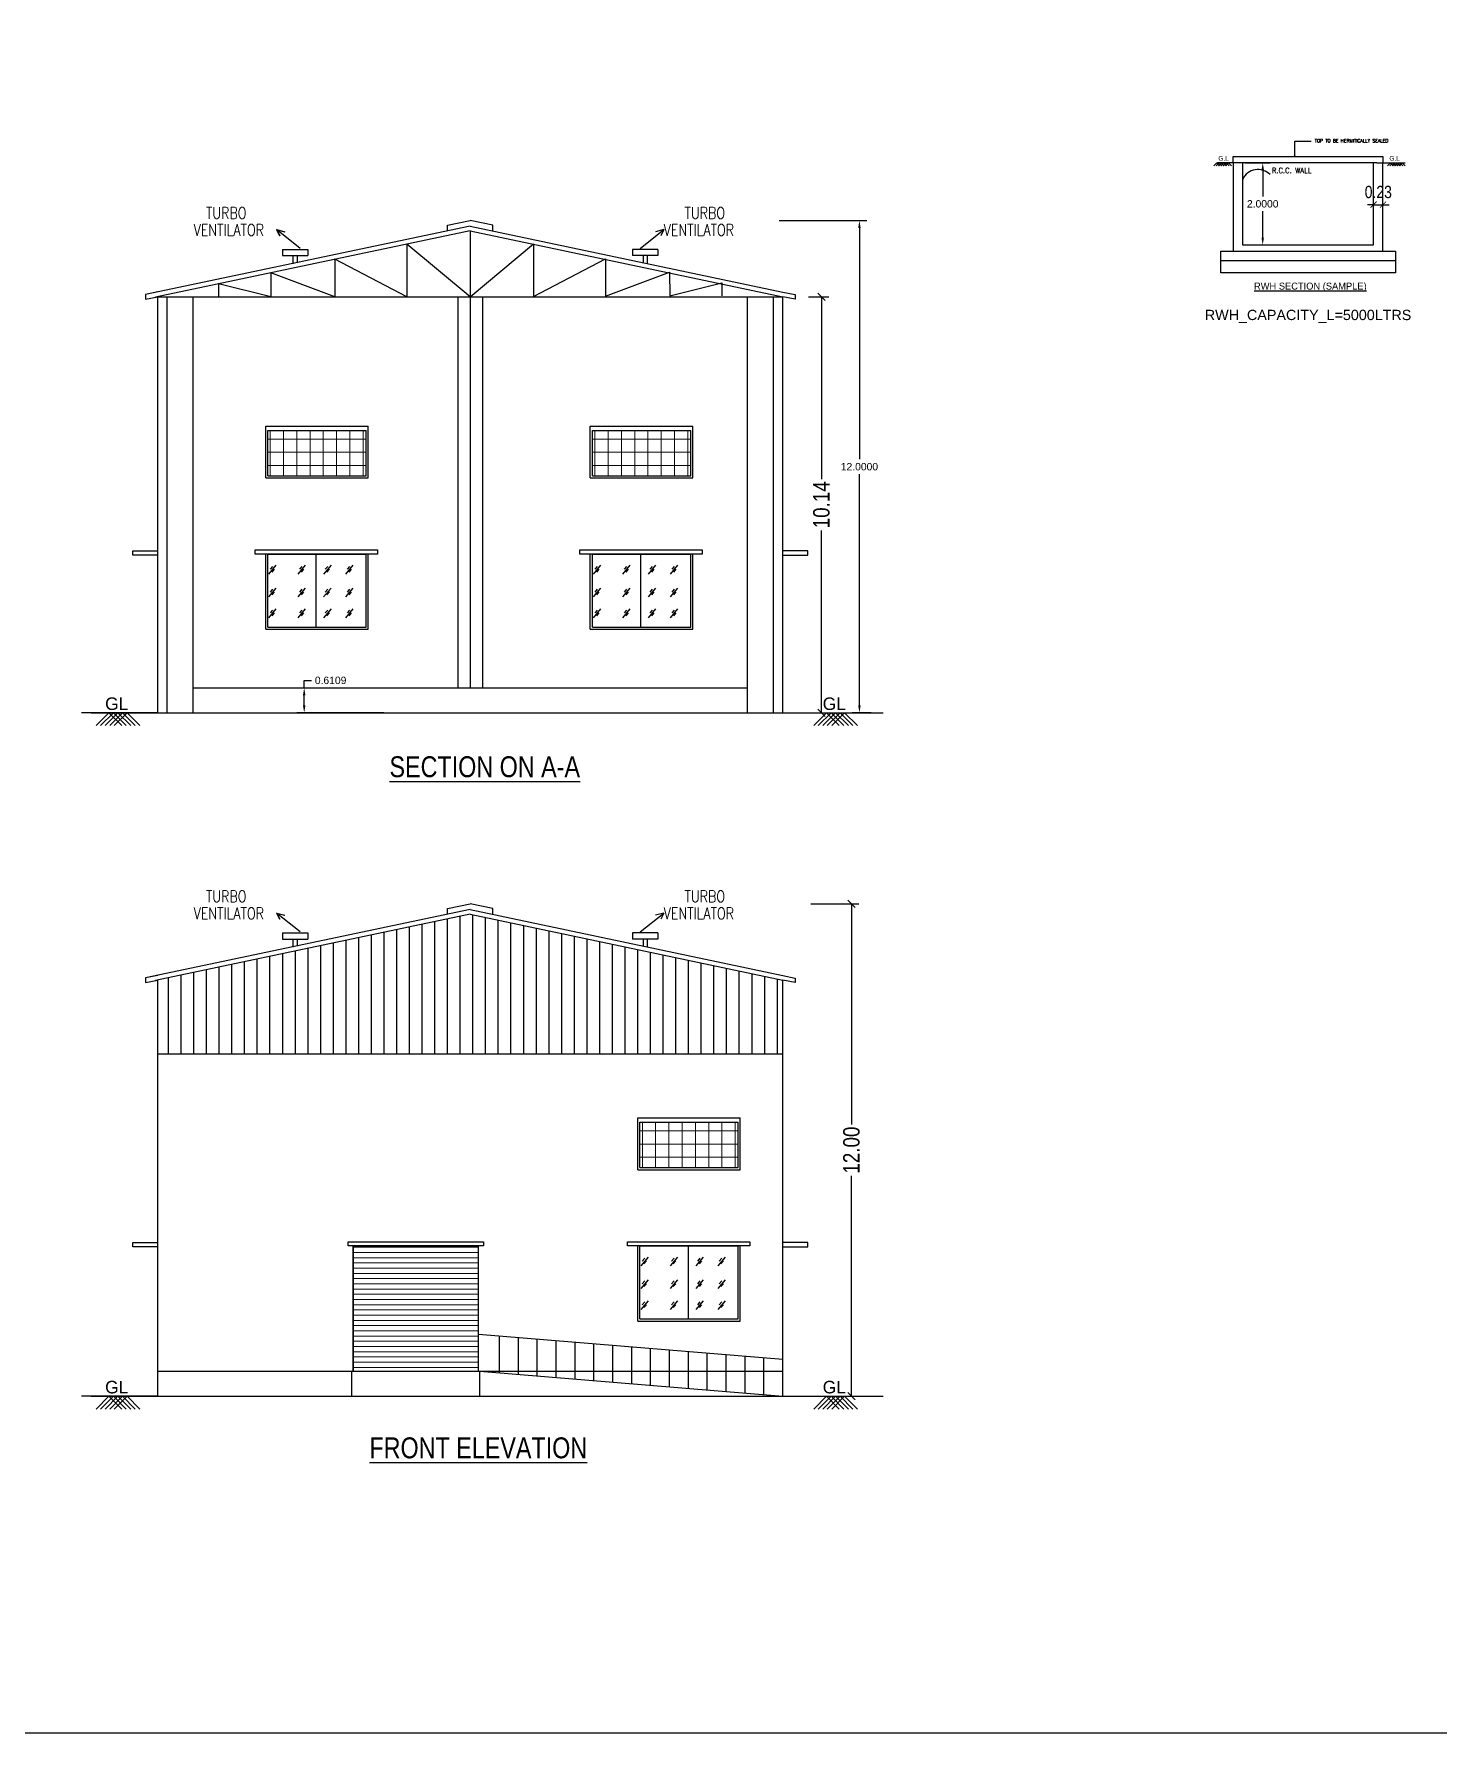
# Model space of a CAD drawing. Header units: metres. Extents: x 574 to 1032, y -195 to -67.
# Drawn here: x 623.53 to 657.76, y -190.21 to -148.79 of the extents above; entities that cross this region are included whole.
import ezdxf
from ezdxf.enums import TextEntityAlignment as Align

# ---------------------------------------------------------------- set-up
doc = ezdxf.new("R2010")
doc.units = ezdxf.units.M
doc.header["$LTSCALE"] = 20
doc.header["$MEASUREMENT"] = 0
doc.header["$PDMODE"] = 2
doc.linetypes.add('DOT2', pattern=[0.125, 0, -0.125])
for name, color, linetype in [('2CON', 1, 'Continuous'), ('BLK_1_HT_OF_BLDG', 5, 'Continuous'), ('BLK_1_PLINTH_HEIGHT', 7, 'Continuous'), ('DIM', 4, 'Continuous'), ('ED', 30, 'Continuous'), ('EL-DP', 200, 'Continuous'), ('FOOT', 3, 'Continuous'), ('FURN', 35, 'Continuous'), ('L4', 7, 'Continuous'), ('RED', 1, 'Continuous'), ('RWH', 130, 'Continuous'), ('SNO', 6, 'Continuous'), ('TE', 7, 'Continuous'), ('TEXT', 3, 'Continuous'), ('TEXT-1', 6, 'Continuous'), ('topo text', 6, 'Continuous'), ('txt', 2, 'Continuous'), ('WAL', 1, 'Continuous'), ('WALL', 4, 'Continuous')]:
    doc.layers.add(name, color=color, linetype=linetype)
doc.layers.add('HATCH', color=8, linetype='Continuous', lineweight=18)
doc.styles.add('ID', font='GOTHIC.TTF', dxfattribs={"width": 0.85})
doc.styles.add('RS', font='romans.shx', dxfattribs={"width": 0.8})
doc.styles.get("Standard").update_dxf_attribs({"font": 'arial.ttf'})
doc.styles.add('style1', font='ARIALN.TTF')
doc.styles.add('style2', font='arial.ttf')
doc.styles.add('T', font='ROMI____.pfb', dxfattribs={"width": 1.2, "height": 24})
doc.styles.add('T1', font='ROMANS.shx', dxfattribs={"width": 0.96, "height": 4})
doc.styles.add('UATEXT', font='GOTHIC.TTF')
doc.dimstyles.new('1-100-ID', dxfattribs={"dimtxt": 0.3, "dimasz": 0.15, "dimexe": 0.1, "dimexo": 0.06, "dimgap": 0.15, "dimtad": 1, "dimzin": 3, "dimdsep": 46, "dimtxsty": 'ID', "dimblk": 'ARCHTICK', "dimcen": 0, "dimclrd": 252, "dimclre": 252, "dimclrt": 3, "dimadec": 0, "dimazin": 0, "dimtfac": 1, "dimtix": 1, "dimtmove": 2, "dimatfit": 3, "dimldrblk": 'OPEN90', "dimfxl": 0, "dimtolj": 1, "dimtzin": 0, "dimarcsym": 0})
doc.dimstyles.new('Rj Approval Inner', dxfattribs={"dimtxt": 0.23, "dimasz": 0.18, "dimexe": 0.18, "dimexo": 0.0625, "dimgap": 0.09, "dimtad": 0, "dimzin": 0, "dimdsep": 46, "dimtxsty": 'style1', "dimblk": 'OBLIQUE', "dimcen": 0.09, "dimclrd": 8, "dimclre": 8, "dimclrt": 256, "dimadec": 0, "dimazin": 0, "dimtfac": 1, "dimtofl": 0, "dimtmove": 1, "dimatfit": 3, "dimfxl": 0, "dimtolj": 1, "dimtzin": 0, "dimlwd": -1, "dimlwe": -1, "dimarcsym": 0})
doc.dimstyles.get("Standard").update_dxf_attribs({"dimtxt": 0.18, "dimasz": 0.18, "dimexe": 0.18, "dimexo": 0.0625, "dimgap": 0.09, "dimtad": 0, "dimtih": 1, "dimtoh": 1, "dimdec": 4, "dimzin": 0, "dimdsep": 46, "dimtxsty": 'Standard', "dimcen": 0.09, "dimadec": 0, "dimazin": 0, "dimtfac": 1, "dimtdec": 4, "dimtofl": 0, "dimtmove": 0, "dimatfit": 3, "dimfxl": 0, "dimtolj": 1, "dimtzin": 0, "dimarcsym": 0})

# ---------------------------------------------------------------- blocks, each defined once
blk = doc.blocks.new('ARROW2')
at = {"layer": 'FURN'}
for points in [[(0, 0, 0, 1.41, 0), (-4, 4, 1.41, 1.41, 0)], [(0, 0, 0, 1.41, 0), (4, 4, 1.41, 1.41, 0)]]:
    blk.add_lwpolyline(points, format="xyseb", dxfattribs=at)
blk = doc.blocks.new('_ArchTick')
at = {"color": 0, "linetype": 'ByBlock', "const_width": 0.15}
blk.add_lwpolyline([(-0.5, -0.5), (0.5, 0.5)], dxfattribs=at)
blk = doc.blocks.new('*D128')
at = {"layer": 'Defpoints', "color": 0}
for p in [(656.422, -152.954), (656.194, -153.934), (656.422, -153.934)]:
    blk.add_point(p, dxfattribs=at)
at = {"layer": 'ED', "color": 252, "lineweight": -2}
for p, q in [((656.194, -152.954), (656.044, -152.954)), ((656.194, -152.954), (656.422, -152.954)), ((656.422, -152.954), (656.572, -152.954))]:
    blk.add_line(p, q, dxfattribs=at)
at = {"layer": 'ED', "color": 252, "linetype": 'DOT2', "lineweight": -2}
for p, q in [((656.194, -153.874), (656.194, -152.854)), ((656.422, -153.874), (656.422, -152.854))]:
    blk.add_line(p, q, dxfattribs=at)
at = {"layer": 'ED', "color": 252, "lineweight": -2, "xscale": 0.15, "yscale": 0.15, "zscale": 0.15}
blk.add_blockref('_ArchTick', (656.194, -152.954), dxfattribs=at)
at = {"layer": 'ED', "color": 252, "lineweight": -2, "xscale": 0.15, "yscale": 0.15, "zscale": 0.15, "rotation": 180}
blk.add_blockref('_ArchTick', (656.422, -152.954), dxfattribs=at)
at = {"layer": 'ED', "color": 3, "insert": (656.308, -152.646), "char_height": 0.3, "attachment_point": 5, "style": 'ID'}
blk.add_mtext('\\A1;0.23', dxfattribs=at)
blk = doc.blocks.new('_Open90')
at = {"color": 0, "linetype": 'ByBlock', "lineweight": -2}
for p, q in [((0, 0), (-1, 0)), ((-0.5, 0.5), (0, 0)), ((0, 0), (-0.5, -0.5))]:
    blk.add_line(p, q, dxfattribs=at)
blk = doc.blocks.new('*D129')
at = {"layer": 'Defpoints', "color": 0}
for p in [(652.998, -151.934), (653.49, -151.934), (652.998, -153.934)]:
    blk.add_point(p, dxfattribs=at)
at = {"layer": 'RWH', "color": 0, "lineweight": -2}
for p, q in [((653.06, -151.934), (653.67, -151.934)), ((653.49, -152.114), (653.49, -152.752)), ((653.49, -153.754), (653.49, -153.116)), ((653.06, -153.934), (653.67, -153.934))]:
    blk.add_line(p, q, dxfattribs=at)
at = {"layer": 'RWH', "color": 0}
for points in [[(653.46, -152.114), (653.52, -152.114), (653.49, -151.934)], [(653.46, -153.754), (653.52, -153.754), (653.49, -153.934)]]:
    blk.add_solid(points, dxfattribs=at)
at = {"layer": 'RWH', "color": 0, "insert": (653.49, -152.934), "char_height": 0.18, "attachment_point": 5}
blk.add_mtext('\\A1;2.0000', dxfattribs=at)
blk = doc.blocks.new('_Oblique')
at = {"color": 0, "linetype": 'ByBlock', "lineweight": -2}
blk.add_line((-0.5, -0.5), (0.5, 0.5), dxfattribs=at)
blk = doc.blocks.new('*D539')
at = {"layer": 'Defpoints', "color": 0, "ltscale": 100}
for p in [(641.845, -170.001), (634.397, -182.001), (643.462, -182.001)]:
    blk.add_point(p, dxfattribs=at)
at = {"layer": 'RED', "color": 8, "ltscale": 100}
for p, q in [((642.47, -170.001), (643.642, -170.001)), ((643.462, -170.001), (643.462, -175.374)), ((643.462, -182.001), (643.462, -176.629)), ((637.462, -182.001), (643.642, -182.001))]:
    blk.add_line(p, q, dxfattribs=at)
at = {"layer": 'RED', "color": 8, "ltscale": 100, "xscale": 0.18, "yscale": 0.18, "zscale": 0.18}
for p, rotation in [((643.462, -170.001), 90), ((643.462, -182.001), 270)]:
    blk.add_blockref('_Oblique', p, dxfattribs=dict(at, rotation=rotation))
at = {"layer": 'RED', "ltscale": 100, "insert": (643.462, -176.001), "char_height": 0.4, "attachment_point": 5, "rotation": 90, "style": 'style1'}
blk.add_mtext('\\A1;12.00', dxfattribs=at)
blk = doc.blocks.new('*D540')
at = {"layer": 'Defpoints', "color": 0, "ltscale": 100}
for p in [(641.787, -155.198), (641.787, -165.341), (642.73, -165.341)]:
    blk.add_point(p, dxfattribs=at)
at = {"layer": 'RED', "color": 8, "ltscale": 100}
for p, q in [((642.412, -155.198), (642.91, -155.198)), ((642.73, -155.198), (642.73, -159.642)), ((642.73, -165.341), (642.73, -160.897)), ((642.412, -165.341), (642.91, -165.341))]:
    blk.add_line(p, q, dxfattribs=at)
at = {"layer": 'RED', "color": 8, "ltscale": 100, "xscale": 0.18, "yscale": 0.18, "zscale": 0.18}
for p, rotation in [((642.73, -155.198), 90), ((642.73, -165.341), 270)]:
    blk.add_blockref('_Oblique', p, dxfattribs=dict(at, rotation=rotation))
at = {"layer": 'RED', "ltscale": 100, "insert": (642.73, -160.27), "char_height": 0.4, "attachment_point": 5, "rotation": 90, "style": 'style1'}
blk.add_mtext('\\A1;10.14', dxfattribs=at)
blk = doc.blocks.new('*D541')
at = {"layer": 'BLK_1_HT_OF_BLDG', "color": 0, "lineweight": -2}
for p, q in [((641.703, -153.341), (643.836, -153.341)), ((643.656, -153.521), (643.656, -159.16)), ((643.656, -165.161), (643.656, -159.523)), ((643.941, -165.341), (643.476, -165.341))]:
    blk.add_line(p, q, dxfattribs=at)
at = {"layer": 'BLK_1_HT_OF_BLDG', "color": 0}
for points in [[(643.626, -153.521), (643.686, -153.521), (643.656, -153.341)], [(643.626, -165.161), (643.686, -165.161), (643.656, -165.341)]]:
    blk.add_solid(points, dxfattribs=at)
at = {"layer": 'Defpoints', "color": 0}
for p in [(641.64, -153.341), (643.656, -153.341), (644.003, -165.341)]:
    blk.add_point(p, dxfattribs=at)
at = {"layer": 'BLK_1_HT_OF_BLDG', "color": 0, "insert": (643.656, -159.341), "char_height": 0.18, "attachment_point": 5}
blk.add_mtext('\\A1;12.0000', dxfattribs=at)
blk = doc.blocks.new('*D555')
at = {"layer": 'BLK_1_PLINTH_HEIGHT', "color": 0, "linetype": 'ByBlock', "lineweight": -2}
for p, q in [((628.045, -164.731), (630.298, -164.731)), ((630.118, -164.731), (630.118, -164.551)), ((630.118, -164.551), (630.298, -164.551)), ((630.118, -165.162), (630.118, -164.911)), ((632.062, -165.342), (629.938, -165.342))]:
    blk.add_line(p, q, dxfattribs=at)
at = {"layer": 'BLK_1_PLINTH_HEIGHT', "color": 0, "linetype": 'ByBlock'}
for points in [[(630.088, -164.911), (630.148, -164.911), (630.118, -164.731)], [(630.088, -165.162), (630.148, -165.162), (630.118, -165.342)]]:
    blk.add_solid(points, dxfattribs=at)
at = {"layer": 'Defpoints', "color": 0, "linetype": 'ByBlock'}
for p in [(627.983, -164.731), (630.118, -164.731), (632.125, -165.342)]:
    blk.add_point(p, dxfattribs=at)
at = {"layer": 'BLK_1_PLINTH_HEIGHT', "color": 0, "linetype": 'ByBlock', "insert": (630.762, -164.551), "char_height": 0.18, "attachment_point": 5}
blk.add_mtext('\\A1;0.6109', dxfattribs=at)

msp = doc.modelspace()

# ---------------------------------------------------------------- hatches: boundary and pattern name
at = {"layer": 'HATCH'}
h = msp.add_hatch(dxfattribs=at)
h.set_pattern_fill('NET', color=256, scale=0.101808, style=0)
h.set_pattern_definition([(360, (-217276.11377, 7260.6701), (4e-16, 0.3232404), []), (90, (-217276.11377, 7260.6701), (-0.3232404, 4e-16), [])])
h.paths.add_polyline_path([(629.23021, -158.45636), (629.23021, -159.56425), (631.62609, -159.56425), (631.62609, -158.45636)])
h = msp.add_hatch(dxfattribs=at)
h.set_pattern_fill('NET', color=256, scale=0.101808, style=0)
h.set_pattern_definition([(360, (-217268.19857, 7260.6701), (4e-16, 0.3232404), []), (90, (-217268.19857, 7260.6701), (-0.3232404, 4e-16), [])])
h.paths.add_polyline_path([(637.14542, -158.45636), (637.14542, -159.56425), (639.5413, -159.56425), (639.5413, -158.45636)])
h = msp.add_hatch(dxfattribs=at)
h.set_pattern_fill('NET', color=256, scale=0.101808, style=0)
h.set_pattern_definition([(360, (-217267.04014, 7243.80707), (4e-16, 0.3232404), []), (90, (-217267.04014, 7243.80707), (-0.3232404, 4e-16), [])])
h.paths.add_polyline_path([(638.30384, -175.31938), (638.30384, -176.42727), (640.69972, -176.42727), (640.69972, -175.31938)])
at = {"layer": 'HATCH', "linetype": 'Continuous'}
h = msp.add_hatch(dxfattribs=at)
h.set_pattern_fill('LINE', color=256, scale=1.01808, style=0)
h.set_pattern_definition([(0, (-1062135.44614, 2183.31984), (0, 0.12726), [])])
h.paths.add_polyline_path([(634.36677, -181.39065), (634.36677, -178.33641), (631.31253, -178.33641), (631.31253, -181.39065)])

# ---------------------------------------------------------------- linework, layer by layer
at = {"ltscale": 1.5}
for p, q in [((629.17931, -159.61516), (629.17931, -158.35455)), ((637.09451, -159.61516), (637.09451, -158.35455)), ((638.25294, -176.47817), (638.25294, -175.21757)), ((631.27524, -182.00149), (631.27524, -181.39065)), ((631.27524, -181.39065), (634.39735, -181.39065)), ((634.39735, -182.00149), (634.39735, -181.39065)), ((626.54706, -182.00149), (624.6907, -182.00149)), ((631.27524, -182.00149), (634.39735, -182.00149))]:
    msp.add_line(p, q, dxfattribs=at)
for points in [[(633.6138, -153.58983), (633.6138, -153.44955), (634.16706, -153.34149)], [(634.72031, -153.58983), (634.72031, -153.44955), (634.16706, -153.34149)], [(633.6138, -170.24983), (633.6138, -170.10955), (634.16706, -170.00149)], [(634.72031, -170.24983), (634.72031, -170.10955), (634.16706, -170.00149)]]:
    msp.add_lwpolyline(points, dxfattribs=at)
for points in [[(628.9245, -161.37158), (631.9072, -161.37158), (631.9072, -161.47116), (628.9245, -161.47116)], [(636.83971, -161.37158), (639.8224, -161.37158), (639.8224, -161.47116), (636.83971, -161.47116)], [(637.99813, -178.2346), (640.98083, -178.2346), (640.98083, -178.33418), (637.99813, -178.33418)]]:
    msp.add_lwpolyline(points, close=True, dxfattribs=at)
at = {"layer": '2CON', "lineweight": 0}
for p, q in [((625.04294, -165.65423), (625.35568, -165.34149)), ((625.15351, -165.65423), (625.46625, -165.34149)), ((625.26408, -165.65423), (625.57681, -165.34149)), ((625.66841, -165.65423), (625.35568, -165.34149)), ((625.37465, -165.65423), (625.68738, -165.34149)), ((625.77898, -165.65423), (625.46625, -165.34149)), ((625.48522, -165.65423), (625.79795, -165.34149)), ((625.88955, -165.65423), (625.57681, -165.34149)), ((626.00012, -165.65423), (625.68738, -165.34149)), ((626.11069, -165.65423), (625.79795, -165.34149)), ((642.54055, -165.65423), (642.85329, -165.34149)), ((642.65112, -165.65423), (642.96386, -165.34149)), ((642.76169, -165.65423), (643.07443, -165.34149)), ((643.16603, -165.65423), (642.85329, -165.34149)), ((642.87226, -165.65423), (643.185, -165.34149)), ((643.2766, -165.65423), (642.96386, -165.34149)), ((642.98283, -165.65423), (643.29557, -165.34149)), ((643.38717, -165.65423), (643.07443, -165.34149)), ((643.49774, -165.65423), (643.185, -165.34149)), ((643.60831, -165.65423), (643.29557, -165.34149)), ((625.04294, -182.31423), (625.35568, -182.00149)), ((625.15351, -182.31423), (625.46625, -182.00149)), ((625.26408, -182.31423), (625.57681, -182.00149)), ((625.66841, -182.31423), (625.35568, -182.00149)), ((625.37465, -182.31423), (625.68738, -182.00149)), ((625.77898, -182.31423), (625.46625, -182.00149)), ((625.48522, -182.31423), (625.79795, -182.00149)), ((625.88955, -182.31423), (625.57681, -182.00149)), ((626.00012, -182.31423), (625.68738, -182.00149)), ((626.11069, -182.31423), (625.79795, -182.00149)), ((642.54055, -182.31423), (642.85329, -182.00149)), ((642.65112, -182.31423), (642.96386, -182.00149)), ((642.76169, -182.31423), (643.07443, -182.00149)), ((643.16603, -182.31423), (642.85329, -182.00149)), ((642.87226, -182.31423), (643.185, -182.00149)), ((643.2766, -182.31423), (642.96386, -182.00149)), ((642.98283, -182.31423), (643.29557, -182.00149)), ((643.38717, -182.31423), (643.07443, -182.00149)), ((643.49774, -182.31423), (643.185, -182.00149)), ((643.60831, -182.31423), (643.29557, -182.00149))]:
    msp.add_line(p, q, dxfattribs=at)
at = {"layer": 'Defpoints', "color": 0, "linetype": 'ByBlock'}
for p in [(653.35904, -151.93409), (653.35904, -153.93409)]:
    msp.add_point(p, dxfattribs=at)
at = {"layer": 'EL-DP', "linetype": 'Continuous'}
for p, q in [((626.54706, -165.34149), (624.6907, -165.34149)), ((624.92588, -165.34149), (644.23702, -165.34149)), ((631.31253, -178.2346), (634.36677, -178.2346)), ((631.31253, -178.33641), (634.36677, -178.33641)), ((631.31253, -178.33641), (631.31253, -181.39065)), ((624.92588, -182.00149), (644.23702, -182.00149))]:
    msp.add_line(p, q, dxfattribs=at)
for points in [[(626.54706, -165.34149), (644.23702, -165.34149)], [(626.54706, -182.00149), (644.23702, -182.00149)]]:
    msp.add_lwpolyline(points, dxfattribs=at)
at = {"layer": 'FOOT', "ltscale": 15}
for p, q in [((630.0209, -154.02043), (629.44145, -153.56223)), ((629.44145, -153.56223), (629.64075, -153.61784)), ((629.44145, -153.56223), (629.51472, -153.71444)), ((629.44785, -153.56223), (629.64715, -153.61784)), ((629.44785, -153.56223), (629.52113, -153.71444)), ((638.30682, -154.02043), (638.88626, -153.56223)), ((638.88626, -153.56223), (638.68697, -153.61784)), ((638.88626, -153.56223), (638.81299, -153.71444)), ((630.0209, -170.68043), (629.44145, -170.22224)), ((629.44145, -170.22224), (629.64075, -170.27785)), ((629.44145, -170.22224), (629.51472, -170.37444)), ((629.44785, -170.22224), (629.64715, -170.27785)), ((629.44785, -170.22224), (629.52113, -170.37444)), ((638.30682, -170.68043), (638.88626, -170.22224)), ((638.88626, -170.22224), (638.68697, -170.27785)), ((638.88626, -170.22224), (638.81299, -170.37444))]:
    msp.add_line(p, q, dxfattribs=at)
at = {"layer": 'FOOT', "color": 8}
for p, q in [((629.42934, -161.74508), (629.24938, -161.95733)), ((629.34821, -161.77251), (629.28883, -161.84254)), ((629.38839, -161.84136), (629.32901, -161.91139)), ((630.14409, -161.74508), (629.96413, -161.95733)), ((630.06297, -161.77251), (630.00359, -161.84254)), ((630.10314, -161.84136), (630.04377, -161.91139)), ((630.77194, -161.74508), (630.59198, -161.95733)), ((630.69081, -161.77251), (630.63144, -161.84254)), ((630.73099, -161.84136), (630.67162, -161.91139)), ((631.30588, -161.74508), (631.12592, -161.95733)), ((631.22475, -161.77251), (631.16537, -161.84254)), ((631.26493, -161.84136), (631.20555, -161.91139)), ((637.34454, -161.74508), (637.16458, -161.95733)), ((637.26341, -161.77251), (637.20404, -161.84254)), ((637.30359, -161.84136), (637.24422, -161.91139)), ((638.0593, -161.74508), (637.87934, -161.95733)), ((637.97817, -161.77251), (637.9188, -161.84254)), ((638.01835, -161.84136), (637.95897, -161.91139)), ((638.68715, -161.74508), (638.50719, -161.95733)), ((638.60602, -161.77251), (638.54664, -161.84254)), ((638.64619, -161.84136), (638.58682, -161.91139)), ((639.22108, -161.74508), (639.04112, -161.95733)), ((639.13995, -161.77251), (639.08058, -161.84254)), ((639.18013, -161.84136), (639.12076, -161.91139)), ((629.42934, -162.29906), (629.24938, -162.51131)), ((629.34821, -162.32649), (629.28883, -162.39652)), ((630.14409, -162.29906), (629.96413, -162.51131)), ((630.06297, -162.32649), (630.00359, -162.39652)), ((630.77194, -162.29906), (630.59198, -162.51131)), ((630.69081, -162.32649), (630.63144, -162.39652)), ((631.30588, -162.29906), (631.12592, -162.51131)), ((631.22475, -162.32649), (631.16537, -162.39652)), ((637.34454, -162.29906), (637.16458, -162.51131)), ((637.26341, -162.32649), (637.20404, -162.39652)), ((638.0593, -162.29906), (637.87934, -162.51131)), ((637.97817, -162.32649), (637.9188, -162.39652)), ((638.68715, -162.29906), (638.50719, -162.51131)), ((638.60602, -162.32649), (638.54664, -162.39652)), ((639.22108, -162.29906), (639.04112, -162.51131)), ((639.13995, -162.32649), (639.08058, -162.39652)), ((629.38839, -162.39534), (629.32901, -162.46537)), ((630.10314, -162.39534), (630.04377, -162.46537)), ((630.73099, -162.39534), (630.67162, -162.46537)), ((631.26493, -162.39534), (631.20555, -162.46537)), ((637.30359, -162.39534), (637.24422, -162.46537)), ((638.01835, -162.39534), (637.95897, -162.46537)), ((638.64619, -162.39534), (638.58682, -162.46537)), ((639.18013, -162.39534), (639.12076, -162.46537)), ((629.42934, -162.80995), (629.24938, -163.0222)), ((629.34821, -162.83738), (629.28883, -162.90741)), ((629.38839, -162.90623), (629.32901, -162.97626)), ((630.14409, -162.80995), (629.96413, -163.0222)), ((630.06297, -162.83738), (630.00359, -162.90741)), ((630.10314, -162.90623), (630.04377, -162.97626)), ((630.77194, -162.80995), (630.59198, -163.0222)), ((630.69081, -162.83738), (630.63144, -162.90741)), ((630.73099, -162.90623), (630.67162, -162.97626)), ((631.30588, -162.80995), (631.12592, -163.0222)), ((631.22475, -162.83738), (631.16537, -162.90741)), ((631.26493, -162.90623), (631.20555, -162.97626)), ((637.34454, -162.80995), (637.16458, -163.0222)), ((637.26341, -162.83738), (637.20404, -162.90741)), ((637.30359, -162.90623), (637.24422, -162.97626)), ((638.0593, -162.80995), (637.87934, -163.0222)), ((637.97817, -162.83738), (637.9188, -162.90741)), ((638.01835, -162.90623), (637.95897, -162.97626)), ((638.68715, -162.80995), (638.50719, -163.0222)), ((638.60602, -162.83738), (638.54664, -162.90741)), ((638.64619, -162.90623), (638.58682, -162.97626)), ((639.22108, -162.80995), (639.04112, -163.0222)), ((639.13995, -162.83738), (639.08058, -162.90741)), ((639.18013, -162.90623), (639.12076, -162.97626)), ((638.50297, -178.6081), (638.32301, -178.82035)), ((638.42184, -178.63553), (638.36247, -178.70556)), ((638.46202, -178.70438), (638.40264, -178.77441)), ((639.21773, -178.6081), (639.03776, -178.82035)), ((639.1366, -178.63553), (639.07722, -178.70556)), ((639.17677, -178.70438), (639.1174, -178.77441)), ((639.84557, -178.6081), (639.66561, -178.82035)), ((639.76444, -178.63553), (639.70507, -178.70556)), ((639.80462, -178.70438), (639.74525, -178.77441)), ((640.37951, -178.6081), (640.19955, -178.82035)), ((640.29838, -178.63553), (640.239, -178.70556)), ((640.33856, -178.70438), (640.27918, -178.77441)), ((638.50297, -179.16207), (638.32301, -179.37433)), ((638.42184, -179.18951), (638.36247, -179.25954)), ((638.46202, -179.25835), (638.40264, -179.32838)), ((639.21773, -179.16207), (639.03776, -179.37433)), ((639.1366, -179.18951), (639.07722, -179.25954)), ((639.17677, -179.25835), (639.1174, -179.32838)), ((639.84557, -179.16207), (639.66561, -179.37433)), ((639.76444, -179.18951), (639.70507, -179.25954)), ((639.80462, -179.25835), (639.74525, -179.32838)), ((640.37951, -179.16207), (640.19955, -179.37433)), ((640.29838, -179.18951), (640.239, -179.25954)), ((640.33856, -179.25835), (640.27918, -179.32838)), ((638.50297, -179.67296), (638.32301, -179.88522)), ((638.42184, -179.7004), (638.36247, -179.77043)), ((639.21773, -179.67296), (639.03776, -179.88522)), ((639.1366, -179.7004), (639.07722, -179.77043)), ((639.84557, -179.67296), (639.66561, -179.88522)), ((639.76444, -179.7004), (639.70507, -179.77043)), ((640.37951, -179.67296), (640.19955, -179.88522)), ((640.29838, -179.7004), (640.239, -179.77043)), ((638.46202, -179.76925), (638.40264, -179.83928)), ((639.17677, -179.76925), (639.1174, -179.83928)), ((639.80462, -179.76925), (639.74525, -179.83928)), ((640.33856, -179.76925), (640.27918, -179.83928))]:
    msp.add_line(p, q, dxfattribs=at)
at = {"layer": 'FURN'}
for p, q in [((654.27025, -151.40514), (654.67257, -151.40514)), ((654.27025, -151.78399), (654.27025, -151.40514))]:
    msp.add_line(p, q, dxfattribs=at)
msp.add_arc((653.37395, -152.51744), 0.42035, 44.836453, 153.695818, dxfattribs=at)
at = {"layer": 'L4', "color": 4, "ltscale": 1.5}
for p, q in [((634.16386, -153.47365), (626.24823, -155.14544)), ((634.16386, -153.58811), (626.49189, -155.20843)), ((634.16386, -153.47365), (641.78706, -155.08367)), ((634.16386, -153.58811), (641.78706, -155.19813)), ((626.54706, -165.34149), (626.54706, -155.19678)), ((626.77706, -165.34149), (626.77706, -155.19678)), ((627.40706, -165.34149), (627.40706, -155.19678)), ((640.92706, -165.34149), (640.92706, -155.19813)), ((641.55706, -165.34149), (641.55706, -155.19813)), ((641.78706, -165.34149), (641.78706, -155.19813)), ((626.54706, -165.34149), (626.54706, -157.80437)), ((627.40706, -164.73064), (640.92706, -164.73064)), ((634.16386, -170.13366), (626.24823, -171.80544)), ((634.16386, -170.13366), (641.78706, -171.74368)), ((634.16386, -170.24812), (626.49189, -171.86844)), ((632.36841, -170.62732), (632.36841, -173.65236)), ((632.6777, -170.562), (632.6777, -173.65236)), ((632.98699, -170.49667), (632.98699, -173.65236)), ((633.29628, -170.43135), (633.29628, -173.65236)), ((633.60557, -170.36603), (633.60557, -173.65236)), ((633.91486, -170.30071), (633.91486, -173.65236)), ((634.16386, -170.24812), (641.78706, -171.85814)), ((634.22415, -170.26397), (634.22415, -173.65236)), ((634.53344, -170.32617), (634.53344, -173.65236)), ((634.84273, -170.3915), (634.84273, -173.65236)), ((635.15202, -170.45682), (635.15202, -173.65236)), ((635.46131, -170.52214), (635.46131, -173.65236)), ((635.7706, -170.58746), (635.7706, -173.65236)), ((630.51267, -171.01925), (630.51267, -173.65236)), ((630.82196, -170.95393), (630.82196, -173.65236)), ((631.13125, -170.88861), (631.13125, -173.65236)), ((631.44054, -170.82328), (631.44054, -173.65236)), ((631.74983, -170.75796), (631.74983, -173.65236)), ((632.05912, -170.69264), (632.05912, -173.65236)), ((636.07989, -170.65278), (636.07989, -173.65236)), ((636.38918, -170.71811), (636.38918, -173.65236)), ((636.69847, -170.78343), (636.69847, -173.65236)), ((637.00776, -170.84875), (637.00776, -173.65236)), ((637.31705, -170.91407), (637.31705, -173.65236)), ((637.62634, -170.9794), (637.62634, -173.65236)), ((637.93563, -171.04472), (637.93563, -173.65236)), ((628.65693, -171.41118), (628.65693, -173.65236)), ((628.96622, -171.34586), (628.96622, -173.65236)), ((629.27551, -171.28054), (629.27551, -173.65236)), ((629.5848, -171.21522), (629.5848, -173.65236)), ((629.89409, -171.14989), (629.89409, -173.65236)), ((630.20338, -171.08457), (630.20338, -173.65236)), ((638.24492, -171.11004), (638.24492, -173.65236)), ((638.55421, -171.17536), (638.55421, -173.65236)), ((638.8635, -171.24068), (638.8635, -173.65236)), ((639.17279, -171.30601), (639.17279, -173.65236)), ((639.48208, -171.37133), (639.48208, -173.65236)), ((639.79138, -171.43665), (639.79138, -173.65236)), ((626.54706, -182.00149), (626.54706, -171.85679)), ((626.80118, -171.80312), (626.80118, -173.65236)), ((627.11047, -171.73779), (627.11047, -173.65236)), ((627.41976, -171.67247), (627.41976, -173.65236)), ((627.72906, -171.60715), (627.72906, -173.65236)), ((628.03835, -171.54183), (628.03835, -173.65236)), ((628.34764, -171.4765), (628.34764, -173.65236)), ((640.10067, -171.50197), (640.10067, -173.65236)), ((640.40996, -171.56729), (640.40996, -173.65236)), ((640.71925, -171.63262), (640.71925, -173.65236)), ((641.02854, -171.69794), (641.02854, -173.65236)), ((641.33783, -171.76326), (641.33783, -173.65236)), ((641.64712, -171.82858), (641.64712, -173.65236)), ((641.78706, -182.00149), (641.78706, -171.85814)), ((626.54706, -173.65236), (641.78706, -173.65236)), ((626.54706, -182.00149), (626.54706, -174.46437)), ((631.31253, -181.39065), (631.31253, -178.33641)), ((634.36677, -181.39065), (634.36677, -178.33641)), ((626.54706, -181.39065), (641.78706, -181.39065))]:
    msp.add_line(p, q, dxfattribs=at)
for points in [[(626.54706, -155.08232), (626.24823, -155.14544), (626.24823, -155.25742), (626.54706, -155.19678)], [(641.78706, -155.08367), (642.08589, -155.14679), (642.08589, -155.25878), (641.78706, -155.19813)], [(626.54706, -171.74233), (626.24823, -171.80544), (626.24823, -171.91743), (626.54706, -171.85679)], [(641.78706, -171.74368), (642.08589, -171.80679), (642.08589, -171.91878), (641.78706, -171.85814)]]:
    msp.add_lwpolyline(points, dxfattribs=at)
msp.add_lwpolyline([(631.19023, -178.2346), (634.49061, -178.2346), (634.49061, -178.33641), (631.19023, -178.33641)], close=True, dxfattribs=at)
at = {"layer": 'RED', "color": 1, "ltscale": 100}
for p, q in [((634.16386, -153.58811), (634.16706, -155.19746)), ((632.62311, -153.91352), (632.623, -155.19732)), ((634.16706, -155.19746), (632.62311, -153.91352)), ((634.16706, -155.19746), (635.70589, -153.90739)), ((635.70589, -153.90739), (635.71111, -155.19118)), ((630.8671, -154.28439), (630.86702, -155.19716)), ((632.623, -155.19732), (630.8671, -154.28439)), ((635.71111, -155.19118), (637.46336, -154.27127)), ((637.46336, -154.27127), (637.46707, -155.18403)), ((628.0292, -154.88375), (628.02917, -155.19691)), ((629.30292, -155.19703), (628.0292, -154.88375)), ((629.30297, -154.61473), (629.30292, -155.19703)), ((630.86702, -155.19716), (629.30297, -154.61473)), ((637.46707, -155.18403), (639.02879, -154.59539)), ((639.02879, -154.59539), (639.03116, -155.17767)), ((639.03116, -155.17767), (640.30362, -154.85934)), ((640.30362, -154.85934), (640.30489, -155.17249)), ((626.54706, -155.19678), (641.78706, -155.19813)), ((633.86706, -155.19746), (633.86706, -164.73064)), ((634.16706, -155.19746), (634.16706, -164.73064)), ((634.46706, -155.19746), (634.46706, -164.73064)), ((634.36677, -181.39065), (634.36677, -180.49065)), ((634.36677, -180.49065), (641.78706, -181.10149)), ((634.88051, -181.43294), (634.88051, -180.53294)), ((635.34095, -181.47084), (635.34095, -180.57084)), ((635.80138, -181.50874), (635.80138, -180.60874)), ((636.26182, -181.54665), (636.26182, -180.64665)), ((636.72226, -181.58455), (636.72226, -180.68455)), ((637.18269, -181.62246), (637.18269, -180.72246)), ((637.64313, -181.66036), (637.64313, -180.76036)), ((638.10357, -181.69826), (638.10357, -180.79826)), ((638.564, -181.73617), (638.564, -180.83617)), ((639.02444, -181.77407), (639.02444, -180.87407)), ((639.48488, -181.81197), (639.48488, -180.91197)), ((639.94531, -181.84988), (639.94531, -180.94988)), ((640.40575, -181.88778), (640.40575, -180.98778)), ((634.39735, -181.39065), (641.78706, -182.00149)), ((640.86619, -181.92569), (640.86619, -181.02569)), ((641.32662, -181.96359), (641.32662, -181.06359)), ((641.78706, -182.00149), (641.78706, -181.10149))]:
    msp.add_line(p, q, dxfattribs=at)
msp.add_lwpolyline([(573.97146, -89.86596), (748.9779, -89.86596), (748.9779, -190.21135), (573.97146, -190.21135)], close=True, dxfattribs=at)
at = {"layer": 'SNO'}
for p, q in [((629.17931, -158.35455), (631.677, -158.35455)), ((629.17931, -159.61516), (629.17931, -158.35455)), ((629.23021, -158.45636), (631.62609, -158.45636)), ((629.23021, -159.56425), (629.23021, -158.45636)), ((631.62609, -159.56425), (631.62609, -158.45636)), ((631.677, -159.61516), (631.677, -158.35455)), ((637.09451, -158.35455), (639.5922, -158.35455)), ((637.09451, -159.61516), (637.09451, -158.35455)), ((637.14542, -158.45636), (639.5413, -158.45636)), ((637.14542, -159.56425), (637.14542, -158.45636)), ((639.5413, -159.56425), (639.5413, -158.45636)), ((639.5922, -159.61516), (639.5922, -158.35455)), ((629.17931, -159.61516), (631.677, -159.61516)), ((629.23021, -159.56425), (631.62609, -159.56425)), ((637.09451, -159.61516), (639.5922, -159.61516)), ((637.14542, -159.56425), (639.5413, -159.56425)), ((625.93621, -161.3925), (626.54706, -161.3925)), ((625.93621, -161.49431), (625.93621, -161.3925)), ((626.54706, -161.49431), (625.93621, -161.49431)), ((629.17931, -161.37158), (631.677, -161.37158)), ((629.17931, -163.30593), (629.17931, -161.47116)), ((629.23021, -161.47339), (631.62609, -161.47339)), ((629.23021, -163.25503), (629.23021, -161.47339)), ((630.4027, -161.47339), (630.4027, -163.25503)), ((631.62609, -163.25503), (631.62609, -161.47339)), ((631.677, -163.30593), (631.677, -161.47116)), ((637.09451, -161.37158), (639.5922, -161.37158)), ((637.09451, -163.30593), (637.09451, -161.47116)), ((637.14542, -161.47339), (639.5413, -161.47339)), ((637.14542, -163.25503), (637.14542, -161.47339)), ((638.31791, -161.47339), (638.31791, -163.25503)), ((639.5413, -163.25503), (639.5413, -161.47339)), ((639.5922, -163.30593), (639.5922, -161.47116)), ((642.39791, -161.3925), (641.78706, -161.3925)), ((641.78706, -161.49431), (642.39791, -161.49431)), ((642.39791, -161.49431), (642.39791, -161.3925)), ((629.17931, -163.30593), (631.677, -163.30593)), ((629.23021, -163.25503), (631.62609, -163.25503)), ((637.09451, -163.30593), (639.5922, -163.30593)), ((637.14542, -163.25503), (639.5413, -163.25503)), ((638.25294, -175.21757), (640.75063, -175.21757)), ((638.25294, -176.47817), (638.25294, -175.21757)), ((638.30384, -175.31938), (640.69972, -175.31938)), ((638.30384, -176.42727), (638.30384, -175.31938)), ((640.69972, -176.42727), (640.69972, -175.31938)), ((640.75063, -176.47817), (640.75063, -175.21757)), ((638.30384, -176.42727), (640.69972, -176.42727)), ((638.25294, -176.47817), (640.75063, -176.47817)), ((625.93621, -178.25552), (626.54706, -178.25552)), ((625.93621, -178.35733), (625.93621, -178.25552)), ((626.54706, -178.35733), (625.93621, -178.35733)), ((638.25294, -178.2346), (640.75063, -178.2346)), ((638.25294, -180.16895), (638.25294, -178.33418)), ((638.30384, -178.33641), (640.69972, -178.33641)), ((638.30384, -180.11805), (638.30384, -178.33641)), ((639.47633, -178.33641), (639.47633, -180.11805)), ((640.69972, -180.11805), (640.69972, -178.33641)), ((640.75063, -180.16895), (640.75063, -178.33418)), ((642.39791, -178.25552), (641.78706, -178.25552)), ((641.78706, -178.35733), (642.39791, -178.35733)), ((642.39791, -178.35733), (642.39791, -178.25552)), ((638.25294, -180.16895), (640.75063, -180.16895)), ((638.30384, -180.11805), (640.69972, -180.11805))]:
    msp.add_line(p, q, dxfattribs=at)
at = {"layer": 'topo text', "ltscale": 300}
for p, q in [((629.58712, -154.04356), (629.58712, -154.19628)), ((629.58712, -154.04356), (630.20362, -154.04356)), ((630.20362, -154.04356), (630.20362, -154.19628)), ((638.12409, -154.04356), (638.12409, -154.19628)), ((638.74059, -154.04356), (638.12409, -154.04356)), ((638.74059, -154.04356), (638.74059, -154.19628)), ((629.58712, -154.19628), (630.20362, -154.19628)), ((629.84447, -154.19628), (629.84447, -154.397)), ((629.94628, -154.19628), (629.94628, -154.36831)), ((638.74059, -154.19628), (638.12409, -154.19628)), ((638.38144, -154.19628), (638.38144, -154.36831)), ((638.48325, -154.19628), (638.48325, -154.397)), ((629.58712, -170.70357), (629.58712, -170.85628)), ((629.58712, -170.70357), (630.20362, -170.70357)), ((629.58712, -170.85628), (630.20362, -170.85628)), ((629.84447, -170.85628), (629.84447, -171.057)), ((629.94628, -170.85628), (629.94628, -171.02832)), ((630.20362, -170.70357), (630.20362, -170.85628)), ((638.12409, -170.70357), (638.12409, -170.85628)), ((638.74059, -170.70357), (638.12409, -170.70357)), ((638.74059, -170.85628), (638.12409, -170.85628)), ((638.38144, -170.85628), (638.38144, -171.02832)), ((638.48325, -170.85628), (638.48325, -171.057)), ((638.74059, -170.70357), (638.74059, -170.85628))]:
    msp.add_line(p, q, dxfattribs=at)
at = {"layer": 'WAL', "color": 12}
for p, q in [((652.29458, -152.00881), (652.36695, -151.93267)), ((652.35168, -152.00881), (652.42405, -151.93267)), ((652.43932, -152.00881), (652.36695, -151.93267)), ((652.40878, -152.00881), (652.48115, -151.93267)), ((652.49642, -152.00881), (652.42405, -151.93267)), ((652.46588, -152.00881), (652.53826, -151.93267)), ((652.55353, -152.00881), (652.48115, -151.93267)), ((652.52299, -152.00881), (652.59536, -151.93267)), ((652.58009, -152.00881), (652.65246, -151.93267)), ((652.66773, -152.00881), (652.59536, -151.93267)), ((656.53486, -152.00881), (656.60723, -151.93267)), ((656.59196, -152.00881), (656.66433, -151.93267)), ((656.6796, -152.00881), (656.60723, -151.93267)), ((656.64906, -152.00881), (656.72143, -151.93267)), ((656.7367, -152.00881), (656.66433, -151.93267)), ((656.70616, -152.00881), (656.77854, -151.93267)), ((656.79381, -152.00881), (656.72143, -151.93267)), ((656.76327, -152.00881), (656.83564, -151.93267)), ((656.85091, -152.00881), (656.77854, -151.93267)), ((656.82037, -152.00881), (656.89274, -151.93267)), ((656.90801, -152.00881), (656.83564, -151.93267)), ((656.96511, -152.00881), (656.89274, -151.93267))]:
    msp.add_line(p, q, dxfattribs=at)
at = {"layer": 'WAL', "color": 7}
for p, q in [((652.92147, -151.93409), (652.38413, -151.93409)), ((656.27001, -151.93409), (656.96263, -151.93409))]:
    msp.add_line(p, q, dxfattribs=at)
at = {"layer": 'WAL', "color": 1}
for p, q in [((652.61063, -152.00881), (652.53826, -151.93267)), ((652.72483, -152.00881), (652.65246, -151.93267))]:
    msp.add_line(p, q, dxfattribs=at)
at = {"layer": 'WALL'}
for p, q in [((652.7692, -151.93409), (652.7692, -151.78181)), ((652.7692, -151.78181), (656.19388, -151.78181)), ((652.7692, -151.93409), (652.7692, -153.93409)), ((656.27001, -151.93409), (652.92147, -151.93409)), ((652.99761, -151.93409), (652.99761, -153.93409)), ((656.19388, -151.78181), (656.42228, -151.78181)), ((656.19388, -153.93409), (656.19388, -151.93409)), ((656.42228, -151.78181), (656.42228, -151.93409)), ((656.42228, -154.08636), (656.42228, -151.93409)), ((652.7692, -153.93409), (652.7692, -154.08636)), ((652.99761, -153.93409), (656.19388, -153.93409)), ((652.46465, -154.61931), (652.46465, -154.08636)), ((652.46465, -154.08636), (652.7692, -154.08636)), ((652.46465, -154.31477), (656.72683, -154.31477)), ((652.7692, -154.08636), (656.42228, -154.08636)), ((656.42228, -154.08636), (656.72683, -154.08636)), ((656.72683, -154.08636), (656.72683, -154.61931)), ((656.72683, -154.61931), (652.46465, -154.61931))]:
    msp.add_line(p, q, dxfattribs=at)

# ---------------------------------------------------------------- block references
at = {"layer": 'DIM', "xscale": -0.006344696969696999, "yscale": 0.006344696969696999, "zscale": 0.0063446969696914}
msp.add_blockref('ARROW2', (654.27025, -151.78399), dxfattribs=at)
at = {"layer": 'DIM', "xscale": -0.006344696969825, "yscale": 0.006344696969696999, "zscale": 0.0063446969696914, "rotation": 316.4060953670703}
msp.add_blockref('ARROW2', (652.99712, -152.33116), dxfattribs=at)

# ---------------------------------------------------------------- texts
at = {"layer": 'DIM', "color": 2, "style": 'T1', "width": 0.96}
for s, height, p in [('TOP TO BE HERMITICALLY SEALED', 0.0832741, (654.75858, -151.4364)), ('R.C.C. WALL', 0.1268939, (653.71261, -152.18221))]:
    msp.add_text(s, height=height, dxfattribs=at).set_placement(p)
at = {"layer": 'RWH', "insert": (654.59574, -155.67814), "char_height": 0.25, "attachment_point": 5}
msp.add_mtext_dynamic_manual_height_columns('RWH_CAPACITY_L=5000LTRS', width=9.3695657, gutter_width=0.9, heights=[0], dxfattribs=at)
at = {"layer": 'TE', "color": 1, "style": 'T', "width": 0.96}
for p in [(652.40814, -151.88184), (656.57854, -151.88184)]:
    msp.add_text('G.L', height=0.114205, dxfattribs=at).set_placement(p)
at = {"layer": 'TEXT', "style": 'UATEXT'}
msp.add_text('%%URWH SECTION (SAMPLE)', height=0.1695954, dxfattribs=at).set_placement((653.27719, -155.02368))
at = {"layer": 'TEXT', "color": 2, "linetype": 'Continuous'}
for p in [(625.54677, -165.11935), (643.04438, -165.11935), (625.54677, -181.77936), (643.04438, -181.77936)]:
    msp.add_text('GL', height=0.305424, dxfattribs=at).set_placement(p, align=Align.MIDDLE)
at = {"layer": 'TEXT-1', "style": 'RS', "width": 0.8}
for s, p in [(' TURBO', (627.56804, -153.29805, 0.12821)), (' TURBO', (639.23755, -153.29805, 0.12821)), (' VENTILATOR ', (627.26861, -153.71291, 0.12821)), (' VENTILATOR ', (638.72966, -153.71291, 0.12821)), (' TURBO', (627.56804, -169.95805, 0.12821)), (' TURBO', (639.23755, -169.95805, 0.12821)), (' VENTILATOR ', (627.26861, -170.37291, 0.12821)), (' VENTILATOR ', (638.72966, -170.37291, 0.12821))]:
    msp.add_text(s, height=0.282563, dxfattribs=at).set_placement(p)
at = {"layer": 'txt', "style": 'style2', "width": 0.8}
for s, p in [('%%USECTION ON A-A', (632.19723, -166.9099)), ('%%UFRONT ELEVATION', (631.70789, -183.51385))]:
    msp.add_text(s, height=0.50904, dxfattribs=at).set_placement(p)

# ---------------------------------------------------------------- dimensions: what is measured, and where the dimension line sits
at = {"layer": 'BLK_1_HT_OF_BLDG'}
dim = msp.add_linear_dim(base=(643.65567, -153.34149), p1=(644.00307, -165.34149), p2=(641.64012, -153.34149), angle=90, dimstyle='Standard', dxfattribs=at)
dim.commit()
dim.dimension.update_dxf_attribs({"geometry": '*D541', "text_midpoint": (643.65567, -159.34149)})
at = {"layer": 'BLK_1_PLINTH_HEIGHT', "linetype": 'ByBlock'}
dim = msp.add_linear_dim(base=(630.11841, -164.73064), p1=(632.12464, -165.34151), p2=(627.98288, -164.73064), angle=90, dimstyle='Standard', override={"dimscale": 1}, dxfattribs=at)
dim.commit()
dim.dimension.update_dxf_attribs({"geometry": '*D555', "text_midpoint": (630.76222, -164.55064)})
at = {"layer": 'ED'}
dim = msp.add_linear_dim(base=(656.42228, -152.95357), p1=(656.19388, -153.93409), p2=(656.42228, -153.93409), dimstyle='1-100-ID', dxfattribs=at)
dim.commit()
dim.dimension.update_dxf_attribs({"geometry": '*D128', "text_midpoint": (656.30808, -152.64603)})
at = {"layer": 'RED', "color": 1, "ltscale": 100}
for base, p1, p2, picture, middle in [((642.73016, -165.34149), (641.78706, -155.19813), (641.78706, -165.34149), '*D540', (642.73016, -160.26981)), ((643.46165, -182.00149), (641.84543, -170.00149), (634.39735, -182.00149), '*D539', (643.46165, -176.00149))]:
    dim = msp.add_linear_dim(base=base, p1=p1, p2=p2, angle=90, dimstyle='Rj Approval Inner', override={"dimtxt": 0.4, "dimexo": 0.625, "dimfxl": 6, "dimarcsym": 1}, dxfattribs=at)
    dim.commit()
    dim.dimension.update_dxf_attribs({"geometry": picture, "text_midpoint": middle})
at = {"layer": 'RWH'}
dim = msp.add_linear_dim(base=(653.48993, -151.93409), p1=(652.99761, -153.93409), p2=(652.99761, -151.93409), angle=90, dimstyle='Standard', override={"dimscale": 1}, dxfattribs=at)
dim.commit()
dim.dimension.update_dxf_attribs({"geometry": '*D129', "text_midpoint": (653.48993, -152.93409)})

doc.saveas('drawing.dxf')
